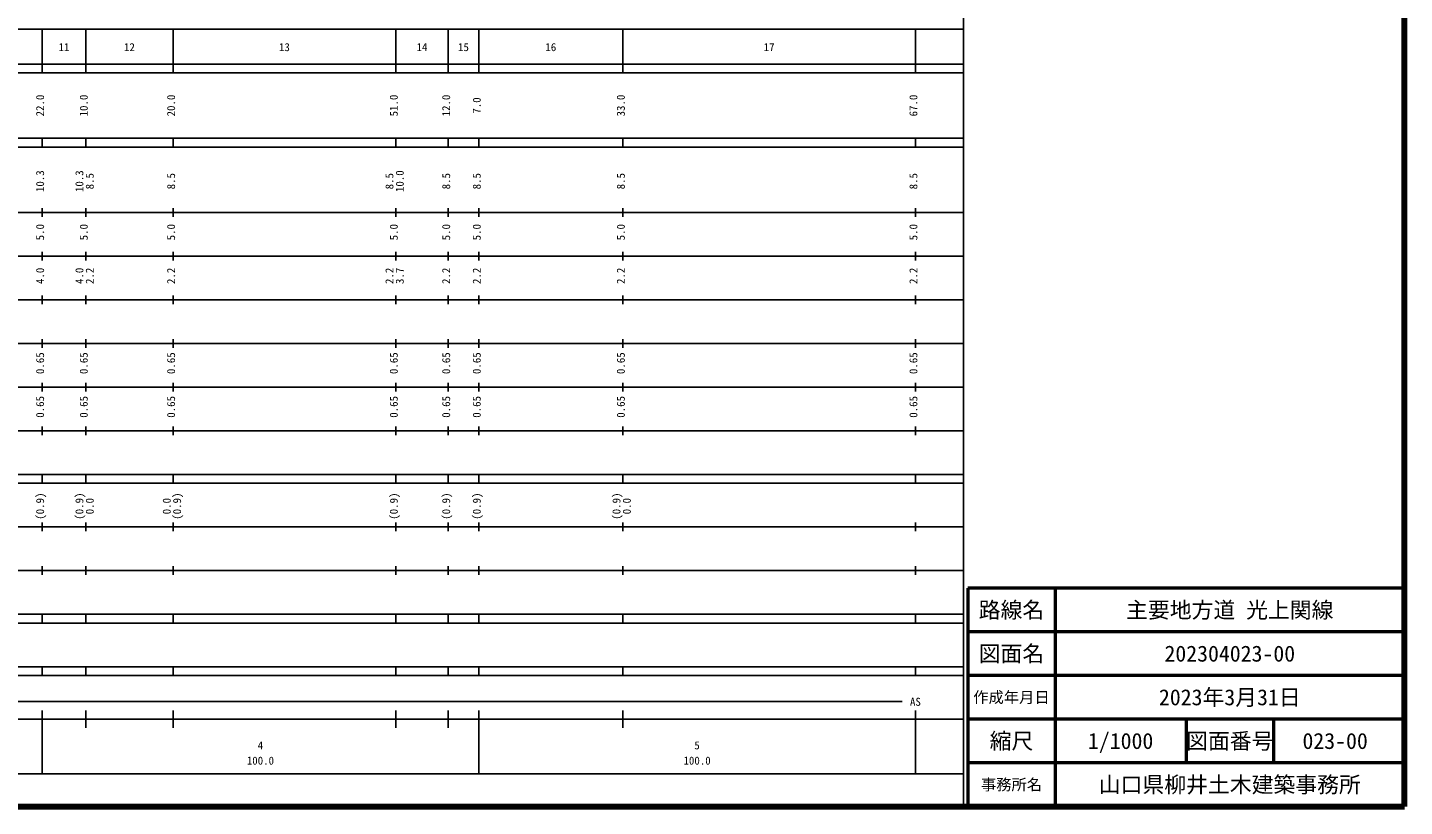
# Model space of a CAD drawing. Units: millimetres on the paper, enlarged 1000 times. Extents: x 40000 to 680000, y 20000 to 380000.
# Drawn here: x 364665 to 680000, y 20000 to 198357 of the extents above; entities that cross this region are included whole.
import ezdxf
from ezdxf.enums import TextEntityAlignment as Align

# ---------------------------------------------------------------- set-up
doc = ezdxf.new("R2010")
doc.units = ezdxf.units.MM
doc.header["$LTSCALE"] = 1000
for name, color, linetype, lineweight in [('M-TTL', 2, 'Continuous', 140), ('M-TTL-BAND', 7, 'Continuous', 25), ('M-TTL-FRAM', 2, 'Continuous', 50), ('M-TTL-LINE', 7, 'Continuous', 50)]:
    doc.layers.add(name, color=color, linetype=linetype, lineweight=lineweight)
doc.layers.add('M-TTL-TXT', color=7, linetype='Continuous')
doc.styles.add('ＭＳ ゴシック', font='')
doc.styles.get('ＭＳ ゴシック').set_extended_font_data('MS Gothic')

msp = doc.modelspace()

# ---------------------------------------------------------------- linework, layer by layer
at = {"layer": 'M-TTL'}
for p, q in [((680000, 20000), (680000, 380000)), ((40000, 20000), (680000, 20000))]:
    msp.add_line(p, q, dxfattribs=at)
at = {"layer": 'M-TTL-BAND'}
for p, q in [((579000, 20000), (579000, 370000)), ((68000, 198000), (579000, 198000)), ((368000, 188000), (368000, 198000)), ((378000, 188000), (378000, 198000)), ((398000, 188000), (398000, 198000)), ((449000, 188000), (449000, 198000)), ((461000, 188000), (461000, 198000)), ((468000, 188000), (468000, 198000)), ((501000, 188000), (501000, 198000)), ((568000, 188000), (568000, 198000)), ((40000, 190000), (579000, 190000)), ((40000, 188000), (579000, 188000)), ((40000, 173000), (579000, 173000)), ((40000, 171000), (579000, 171000)), ((368000, 171000), (368000, 173000)), ((378000, 171000), (378000, 173000)), ((398000, 171000), (398000, 173000)), ((449000, 171000), (449000, 173000)), ((461000, 171000), (461000, 173000)), ((468000, 171000), (468000, 173000)), ((501000, 171000), (501000, 173000)), ((568000, 171000), (568000, 173000)), ((40000, 156000), (579000, 156000)), ((368000, 155000), (368000, 157000)), ((378000, 155000), (378000, 157000)), ((398000, 155000), (398000, 157000)), ((449000, 155000), (449000, 157000)), ((461000, 155000), (461000, 157000)), ((468000, 155000), (468000, 157000)), ((501000, 155000), (501000, 157000)), ((568000, 155000), (568000, 157000)), ((46000, 146000), (579000, 146000)), ((368000, 145000), (368000, 147000)), ((378000, 145000), (378000, 147000)), ((398000, 145000), (398000, 147000)), ((449000, 145000), (449000, 147000)), ((461000, 145000), (461000, 147000)), ((468000, 145000), (468000, 147000)), ((501000, 145000), (501000, 147000)), ((568000, 145000), (568000, 147000)), ((52000, 136000), (579000, 136000)), ((368000, 135000), (368000, 137000)), ((378000, 135000), (378000, 137000)), ((398000, 135000), (398000, 137000)), ((449000, 135000), (449000, 137000)), ((461000, 135000), (461000, 137000)), ((468000, 135000), (468000, 137000)), ((501000, 135000), (501000, 137000)), ((568000, 135000), (568000, 137000)), ((368000, 125000), (368000, 127000)), ((378000, 125000), (378000, 127000)), ((398000, 125000), (398000, 127000)), ((449000, 125000), (449000, 127000)), ((461000, 125000), (461000, 127000)), ((468000, 125000), (468000, 127000)), ((501000, 125000), (501000, 127000)), ((568000, 125000), (568000, 127000)), ((46000, 126000), (579000, 126000)), ((368000, 115000), (368000, 117000)), ((378000, 115000), (378000, 117000)), ((398000, 115000), (398000, 117000)), ((449000, 115000), (449000, 117000)), ((461000, 115000), (461000, 117000)), ((468000, 115000), (468000, 117000)), ((501000, 115000), (501000, 117000)), ((568000, 115000), (568000, 117000)), ((52000, 116000), (579000, 116000)), ((46000, 106000), (579000, 106000)), ((368000, 105000), (368000, 107000)), ((378000, 105000), (378000, 107000)), ((398000, 105000), (398000, 107000)), ((449000, 105000), (449000, 107000)), ((461000, 105000), (461000, 107000)), ((468000, 105000), (468000, 107000)), ((501000, 105000), (501000, 107000)), ((568000, 105000), (568000, 107000)), ((40000, 96000), (579000, 96000)), ((368000, 94000), (368000, 96000)), ((378000, 94000), (378000, 96000)), ((398000, 94000), (398000, 96000)), ((449000, 94000), (449000, 96000)), ((461000, 94000), (461000, 96000)), ((468000, 94000), (468000, 96000)), ((501000, 94000), (501000, 96000)), ((568000, 94000), (568000, 96000)), ((40000, 94000), (579000, 94000)), ((49000, 84000), (579000, 84000)), ((368000, 83000), (368000, 85000)), ((378000, 83000), (378000, 85000)), ((398000, 83000), (398000, 85000)), ((449000, 83000), (449000, 85000)), ((461000, 83000), (461000, 85000)), ((468000, 83000), (468000, 85000)), ((501000, 83000), (501000, 85000)), ((568000, 83000), (568000, 85000)), ((40000, 74000), (579000, 74000)), ((368000, 73000), (368000, 75000)), ((378000, 73000), (378000, 75000)), ((398000, 73000), (398000, 75000)), ((449000, 73000), (449000, 75000)), ((461000, 73000), (461000, 75000)), ((468000, 73000), (468000, 75000)), ((501000, 73000), (501000, 75000)), ((568000, 73000), (568000, 75000)), ((40000, 64000), (579000, 64000)), ((368000, 62000), (368000, 64000)), ((378000, 62000), (378000, 64000)), ((398000, 62000), (398000, 64000)), ((449000, 62000), (449000, 64000)), ((461000, 62000), (461000, 64000)), ((468000, 62000), (468000, 64000)), ((501000, 62000), (501000, 64000)), ((568000, 62000), (568000, 64000)), ((40000, 62000), (579000, 62000)), ((40000, 52000), (579000, 52000)), ((368000, 50000), (368000, 52000)), ((378000, 50000), (378000, 52000)), ((398000, 50000), (398000, 52000)), ((449000, 50000), (449000, 52000)), ((461000, 50000), (461000, 52000)), ((468000, 50000), (468000, 52000)), ((501000, 50000), (501000, 52000)), ((568000, 50000), (568000, 52000)), ((40000, 50000), (579000, 50000)), ((71000, 44000), (565000, 44000)), ((368000, 27500), (368000, 42000)), ((378000, 38000), (378000, 42000)), ((398000, 38000), (398000, 42000)), ((449000, 38000), (449000, 42000)), ((461000, 38000), (461000, 42000)), ((468000, 27500), (468000, 42000)), ((501000, 38000), (501000, 42000)), ((568000, 27500), (568000, 42000)), ((40000, 40000), (579000, 40000)), ((68000, 27500), (579000, 27500))]:
    msp.add_line(p, q, dxfattribs=at)
at = {"layer": 'M-TTL-FRAM'}
for p, q in [((680000, 70000), (580000, 70000)), ((580000, 70000), (580000, 20000))]:
    msp.add_line(p, q, dxfattribs=at)
at = {"layer": 'M-TTL-LINE'}
for p, q in [((600000, 70000), (600000, 20000)), ((680000, 60000), (580000, 60000)), ((680000, 50000), (580000, 50000)), ((680000, 40000), (580000, 40000)), ((630000, 40000), (630000, 30000)), ((650000, 40000), (650000, 30000)), ((680000, 30000), (580000, 30000))]:
    msp.add_line(p, q, dxfattribs=at)

# ---------------------------------------------------------------- texts
at = {"layer": 'M-TTL-BAND', "style": 'ＭＳ ゴシック'}
for s, p in [('11', (373000, 192405)), ('12', (388000, 192405)), ('13', (423500, 192405)), ('14', (455000, 192405)), ('15', (464500, 192405)), ('16', (484500, 192405)), ('17', (534500, 192405)), ('AS', (568000, 42500)), ('4', (418000, 32523)), ('5', (518000, 32523)), ('100.0', (418000, 29033)), ('100.0', (518000, 29033))]:
    msp.add_text(s, height=1833, dxfattribs=at).set_placement(p, align=Align.BOTTOM_CENTER)
for s, p in [('22.0', (369000, 180500)), ('10.0', (379000, 180500)), ('20.0', (399000, 180500)), ('51.0', (450000, 180500)), ('12.0', (462000, 180500)), ('7.0', (469000, 180500)), ('33.0', (502000, 180500)), ('67.0', (569000, 180500)), ('10.3', (369000, 163174)), ('10.3', (378000, 163174)), ('8.5', (380370, 163174)), ('8.5', (399000, 163174)), ('8.5', (449000, 163174)), ('10.0', (451370, 163174)), ('8.5', (462000, 163174)), ('8.5', (469000, 163174)), ('8.5', (502000, 163174)), ('8.5', (569000, 163174)), ('5.0', (369000, 151500)), ('5.0', (379000, 151500)), ('5.0', (399000, 151500)), ('5.0', (450000, 151500)), ('5.0', (462000, 151500)), ('5.0', (469000, 151500)), ('5.0', (502000, 151500)), ('5.0', (569000, 151500)), ('4.0', (369000, 141500)), ('4.0', (378000, 141500)), ('2.2', (380370, 141500)), ('2.2', (399000, 141500)), ('2.2', (449000, 141500)), ('3.7', (451370, 141500)), ('2.2', (462000, 141500)), ('2.2', (469000, 141500)), ('2.2', (502000, 141500)), ('2.2', (569000, 141500)), ('0.65', (369000, 121500)), ('0.65', (379000, 121500)), ('0.65', (399000, 121500)), ('0.65', (450000, 121500)), ('0.65', (462000, 121500)), ('0.65', (469000, 121500)), ('0.65', (502000, 121500)), ('0.65', (569000, 121500)), ('0.65', (369000, 111500)), ('0.65', (379000, 111500)), ('0.65', (399000, 111500)), ('0.65', (450000, 111500)), ('0.65', (462000, 111500)), ('0.65', (469000, 111500)), ('0.65', (502000, 111500)), ('0.65', (569000, 111500)), ('(0.9)', (369000, 88764)), ('(0.9)', (378000, 88764)), ('(0.9)', (400370, 88764)), ('(0.9)', (450000, 88764)), ('(0.9)', (462000, 88764)), ('(0.9)', (469000, 88764)), ('(0.9)', (501000, 88764)), ('0.0', (380370, 88764)), ('0.0', (398000, 88764)), ('0.0', (503370, 88764))]:
    msp.add_text(s, height=1833, rotation=90, dxfattribs=at).set_placement(p, align=Align.BOTTOM_CENTER)
at = {"layer": 'M-TTL-TXT', "style": 'ＭＳ ゴシック'}
for s, height, p in [('路線名', 3666, (590000, 65000)), ('路線名', 3666, (590000, 65000)), ('主要地方道 光上関線', 3666, (640000, 65000)), ('図面名', 3666, (590000, 55000)), ('図面名', 3666, (590000, 55000)), ('202304023-00', 3666, (640000, 55000)), ('2023年3月31日', 3666, (640000, 45000)), ('作成年月日', 2566, (590000, 45000)), ('作成年月日', 2566, (590000, 45000)), ('縮尺', 3666, (590000, 35000)), ('縮尺', 3666, (590000, 35000)), ('1/1000', 3666, (615000, 35000)), ('図面番号', 3666, (640000, 35000)), ('図面番号', 3666, (640000, 35000)), ('023-00', 3666, (664125, 35000)), ('事務所名', 2566, (590000, 25000)), ('事務所名', 2566, (590000, 25000)), ('山口県柳井土木建築事務所', 3666, (640000, 25000))]:
    msp.add_text(s, height=height, dxfattribs=at).set_placement(p, align=Align.MIDDLE_CENTER)

doc.saveas('drawing.dxf')
